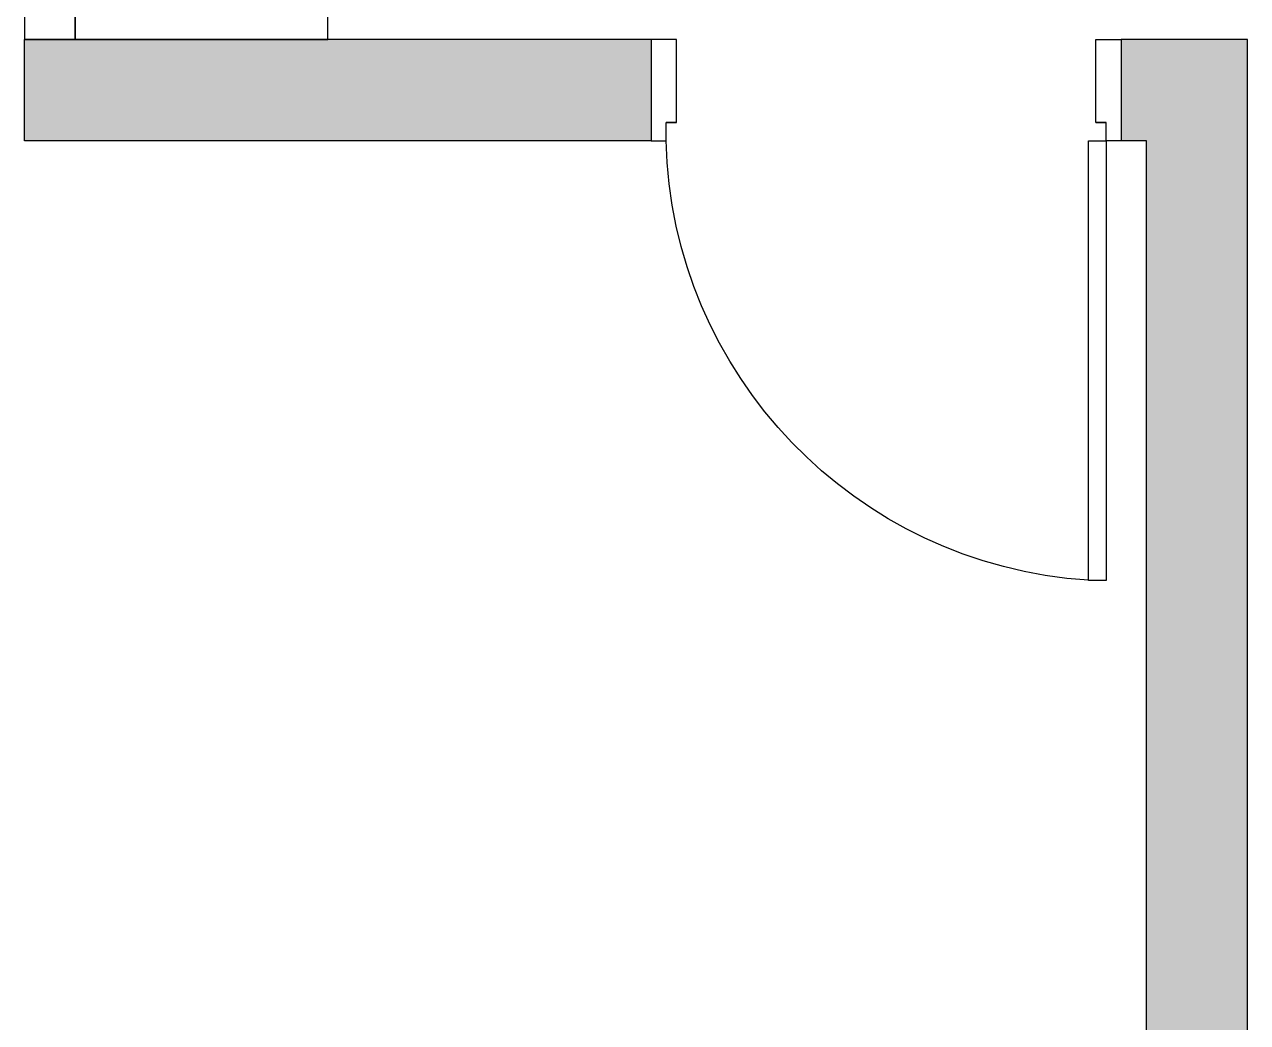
# Model space of a CAD drawing. Header units: millimetres. Extents: x 0 to 460473, y -68369 to 85219.
# Drawn here: x 256206 to 258626, y 31375 to 33350 of the extents above; entities that cross this region are included whole.
import ezdxf

# ---------------------------------------------------------------- set-up
doc = ezdxf.new("R2010")
doc.units = ezdxf.units.MM
doc.header["$LTSCALE"] = 50
for name, color, linetype in [('_LIBR', 4, 'Continuous'), ('fur', 6, 'Continuous'), ('ha', 8, 'Continuous'), ('wall', 2, 'Continuous'), ('wall2', 3, 'Continuous'), ('win', 4, 'Continuous')]:
    doc.layers.add(name, color=color, linetype=linetype)

# ---------------------------------------------------------------- blocks, each defined once
blk = doc.blocks.new('sdfsdf')
at = {"layer": '_LIBR', "linetype": 'Continuous'}
for points in [[(-43351.7, -83617.5), (-43351.7, -83597), (-43351.7, -83617.5), (-43187.6, -83617.5), (-43187.6, -83567.5), (-43387.6, -83567.5), (-43387.6, -83597), (-43351.7, -83597)], [(-43351.7, -84447.5), (-43351.7, -84468), (-43351.7, -84447.5), (-43187.6, -84447.5), (-43187.6, -84497.5), (-43387.6, -84497.5), (-43387.6, -84468), (-43351.7, -84468)]]:
    blk.add_lwpolyline(points, dxfattribs=at)
blk.add_lwpolyline([(-44257.6, -83632.3), (-43387.6, -83632.3), (-43387.6, -83597), (-44257.6, -83597)], close=True, dxfattribs=at)
blk.add_arc((-43365.5, -83574.4), 893.9, 183.7115, 268.5892, dxfattribs=at)
blk = doc.blocks.new('EWEDSF')
at = {"layer": 'ha', "transparency": 33554559}
h = blk.add_hatch(color=256, dxfattribs=at)
h.dxf.hatch_style = 1
h.paths.add_polyline_path([(224454, 33319.7), (223214, 33319.7), (223214, 33119.7), (224454, 33119.7)])
h = blk.add_hatch(color=256, dxfattribs=at)
h.dxf.hatch_style = 1
h.paths.add_polyline_path([(225634, 33319.7), (225384, 33319.7), (225384, 33119.7), (225434, 33119.7), (225434, 29829.7), (225044, 29829.7), (225044, 29629.7), (225634, 29629.7)])
at = {"layer": 'ha'}
blk.add_line((225384, 33319.7), (225384, 33119.7), dxfattribs=at)
at = {"layer": 'wall', "color": 2}
for p, q in [((224454, 33319.7), (223214, 33319.7)), ((223214, 33119.7), (223214, 33319.7)), ((225634, 33319.7), (225384, 33319.7)), ((225634, 29629.7), (225634, 33319.7)), ((224454, 33119.7), (223214, 33119.7)), ((225434, 33119.7), (225384, 33119.7)), ((225434, 29829.7), (225434, 33119.7))]:
    blk.add_line(p, q, dxfattribs=at)
at = {"layer": 'win', "xscale": -1, "rotation": 270}
blk.add_blockref('sdfsdf', (308951.5, 76507.3), dxfattribs=at)

msp = doc.modelspace()

# ---------------------------------------------------------------- linework, layer by layer
at = {"layer": 'fur'}
msp.add_lwpolyline([(256305.69511427, 33319.695099), (256805.69511427, 33319.695099), (256805.69511427, 34179.695099), (256305.69511427, 34179.695099)], close=True, dxfattribs=at)
at = {"layer": 'wall2'}
msp.add_lwpolyline([(256205.69511427, 33319.695099), (256305.69511427, 33319.695099), (256305.69511427, 34179.695099), (256205.69511427, 34179.695099)], close=True, dxfattribs=at)

# ---------------------------------------------------------------- block references
at = {"layer": 'ha'}
msp.add_blockref('EWEDSF', (32991.69642986, 0), dxfattribs=at)

doc.saveas('drawing.dxf')
